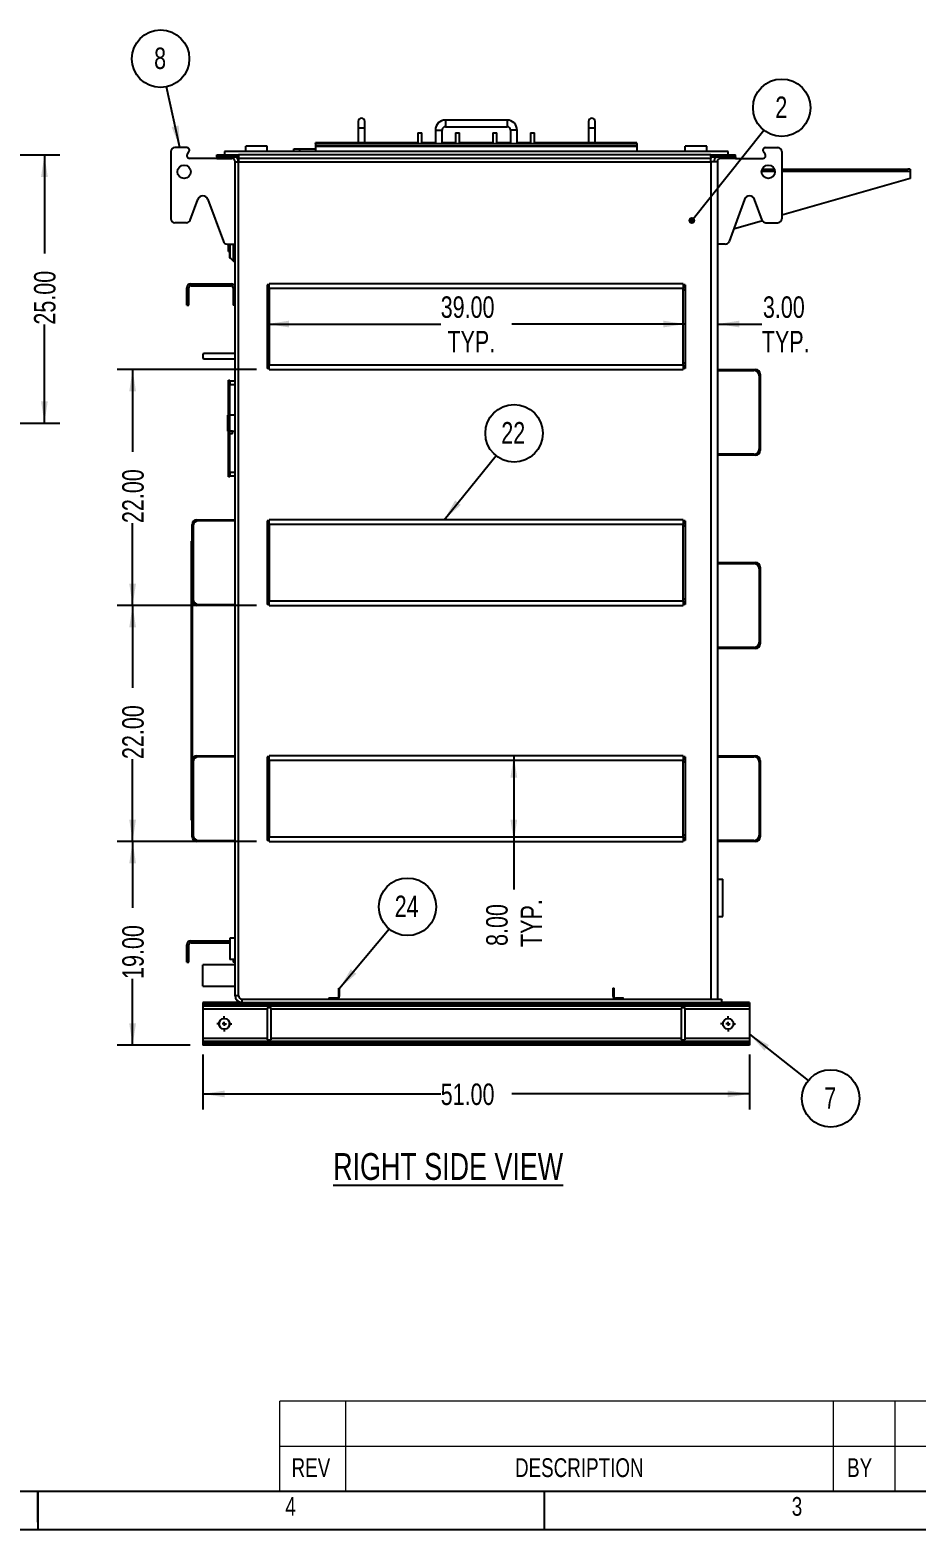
# Model space of a CAD drawing. Header units: inches. Extents: x -1 to 16.5, y 0 to 13.1.
# Drawn here: x 8.24 to 11.68, y 0.02 to 5.85 of the extents above; entities that cross this region are included whole.
import ezdxf

# ---------------------------------------------------------------- set-up
doc = ezdxf.new("R2010")
doc.units = ezdxf.units.IN
doc.header["$MEASUREMENT"] = 0
doc.linetypes.add('CENTERX2', pattern=[0.8, 0.5, -0.1, 0.1, -0.1])
doc.linetypes.add('HIDDEN', pattern=[0.075, 0.05, -0.025])
doc.layers.add('FORMAT', color=7, linetype='Continuous')
doc.styles.add('SLDTEXTSTYLE0', font='TXT', dxfattribs={"width": 0.75})
doc.dimstyles.new('SLDDIMSTYLE2', dxfattribs={"dimtxt": 0.084961, "dimasz": 0.084961, "dimexe": 0, "dimexo": 0.0625, "dimgap": 0.02124, "dimtad": 0, "dimlfac": 24, "dimrnd": 1e-09, "dimzin": 4, "dimdsep": 46, "dimtxsty": 'SLDTEXTSTYLE0', "dimsah": 1, "dimcen": 0.09, "dimadec": 0, "dimazin": 1, "dimtfac": 1, "dimtofl": 0, "dimtmove": 0, "dimatfit": 3, "dimfxl": 0, "dimfrac": 2, "dimtolj": 1, "dimtzin": 12, "dimarcsym": 0})
doc.dimstyles.new('SLDDIMSTYLE5', dxfattribs={"dimtxt": 0.084961, "dimasz": 0.084961, "dimexe": 0, "dimexo": 0.0625, "dimgap": 0.02124, "dimtad": 0, "dimlfac": 24, "dimrnd": 1e-09, "dimzin": 4, "dimdsep": 46, "dimtxsty": 'SLDTEXTSTYLE0', "dimsah": 1, "dimcen": 0.09, "dimadec": 0, "dimazin": 1, "dimtfac": 1, "dimtmove": 0, "dimatfit": 0, "dimfxl": 0, "dimfrac": 2, "dimtolj": 1, "dimtzin": 12, "dimarcsym": 0})
doc.dimstyles.new('SLDDIMSTYLE6', dxfattribs={"dimtxt": 0.18, "dimasz": 0.084961, "dimexe": 0, "dimexo": 0.0625, "dimgap": 0, "dimtad": 0, "dimtih": 1, "dimtoh": 1, "dimdec": 0, "dimrnd": 1e-09, "dimzin": 0, "dimdsep": 46, "dimtxsty": 'Standard', "dimsah": 1, "dimcen": 0.09, "dimadec": 0, "dimazin": 0, "dimtfac": 0.084961, "dimtdec": 0, "dimtofl": 0, "dimtmove": 0, "dimatfit": 3, "dimfxl": 0, "dimfrac": 2, "dimtolj": 1, "dimtzin": 0, "dimarcsym": 0})
doc.dimstyles.new('SLDDIMSTYLE7', dxfattribs={"dimtxt": 0.18, "dimasz": 0.026142, "dimexe": 0, "dimexo": 0.0625, "dimgap": 0, "dimtad": 0, "dimtih": 1, "dimtoh": 1, "dimdec": 0, "dimrnd": 1e-09, "dimzin": 0, "dimdsep": 46, "dimtxsty": 'Standard', "dimblk1": 'DOT', "dimblk2": 'DOT', "dimsah": 1, "dimcen": 0.09, "dimadec": 0, "dimazin": 0, "dimtfac": 0.026142, "dimtdec": 0, "dimtofl": 0, "dimtmove": 0, "dimatfit": 3, "dimldrblk": 'DOT', "dimfxl": 0, "dimfrac": 2, "dimtolj": 1, "dimtzin": 0, "dimarcsym": 0})

# ---------------------------------------------------------------- blocks, each defined once
blk = doc.blocks.new('_D_39')
at = {"layer": 'FORMAT'}
for p, q in [((7.6591, 5.3598), (8.3537, 5.3598)), ((8.2937, 5.3598), (8.2937, 4.9771)), ((8.2937, 4.3181), (8.2937, 4.7008)), ((6.2768, 4.3181), (8.3537, 4.3181))]:
    blk.add_line(p, q, dxfattribs=at)
for points in [[(8.2937, 5.3598), (8.2806, 5.2748), (8.3067, 5.2748)], [(8.2937, 4.3181), (8.3067, 4.4031), (8.2806, 4.4031)]]:
    blk.add_solid(points, dxfattribs=at)
at = {"layer": 'FORMAT', "insert": (8.2533, 4.7008), "char_height": 0.08333, "attachment_point": 1, "rotation": 90, "style": 'SLDTEXTSTYLE0'}
blk.add_mtext('25.00', dxfattribs=at)
blk = doc.blocks.new('Drawing View41')
at = {"color": 7, "linetype": 'Continuous', "lineweight": 25}
for p, q in [((-0.026, 0.0833), (-0.026, 0.0573)), ((0, 0.0573), (0, 0.0833)), ((0.5529, 0.0889), (0.3133, 0.0889)), ((0.3133, 0.0889), (0.3133, 0.0629)), ((0.3133, 0.0629), (0.5529, 0.0629)), ((0.5529, 0.0889), (0.5529, 0.0629)), ((0.8698, 0.0833), (0.8698, 0.0573)), ((0.8958, 0.0573), (0.8958, 0.0833)), ((-0.026, 0.0573), (-0.026, 0)), ((0, 0.0573), (-0.026, 0.0573)), ((0, 0), (0, 0.0573)), ((0.2066, 0.0391), (0.2066, -0.0026)), ((0.2066, 0.0391), (0.2222, 0.0391)), ((0.2222, -0.0026), (0.2222, 0.0391)), ((0.2743, 0.0499), (0.2743, -0.0026)), ((0.2743, 0.0499), (0.3003, 0.0499)), ((0.3003, -0.0026), (0.3003, 0.0499)), ((0.3524, 0.0391), (0.3524, -0.0026)), ((0.3524, 0.0391), (0.368, 0.0391)), ((0.368, -0.0026), (0.368, 0.0391)), ((0.4982, 0.0391), (0.4982, -0.0026)), ((0.4982, 0.0391), (0.5138, 0.0391)), ((0.5138, -0.0026), (0.5138, 0.0391)), ((0.5659, 0.0499), (0.5659, -0.0026)), ((0.592, 0.0499), (0.5659, 0.0499)), ((0.592, -0.0026), (0.592, 0.0499)), ((0.6441, 0.0391), (0.6441, -0.0026)), ((0.6441, 0.0391), (0.6597, 0.0391)), ((0.6597, -0.0026), (0.6597, 0.0391)), ((0.8698, 0.0573), (0.8698, 0)), ((0.8958, 0.0573), (0.8698, 0.0573)), ((0.8958, 0), (0.8958, 0.0573)), ((-0.7544, -0.0339), (-0.7544, -0.2943)), ((-0.6919, -0.0182), (-0.7388, -0.0182)), ((-0.6898, -0.0432), (-0.6835, -0.0349)), ((-0.5747, -0.0547), (-0.5747, -0.0469)), ((-0.5747, -0.0469), (-0.4914, -0.0469)), ((-0.5747, -0.0547), (-0.4914, -0.0547)), ((-0.5747, -0.0547), (-0.5747, -0.0599)), ((-0.546, -0.0339), (-0.546, -0.0469)), ((1.4123, -0.0339), (-0.546, -0.0339)), ((-0.5174, -0.0599), (-0.5174, -0.0547)), ((-0.4914, -0.0547), (-0.4914, -0.0469)), ((-0.4914, -0.0469), (-0.4914, -0.0599)), ((1.3446, -0.0469), (-0.4914, -0.0469)), ((-0.4627, -0.0339), (-0.4627, -0.013)), ((-0.3794, -0.013), (-0.4627, -0.013)), ((-0.3794, -0.0339), (-0.3794, -0.013)), ((-0.2752, -0.0339), (-0.2752, -0.0234)), ((-0.2752, -0.0234), (-0.2544, -0.0234)), ((-0.2544, -0.0234), (-0.2544, -0.0339)), ((-0.2544, -0.0234), (-0.1919, -0.0234)), ((0.2066, 0), (-0.1919, 0)), ((-0.1919, -0.0026), (-0.1919, 0)), ((-0.1919, -0.0026), (-0.1919, -0.013)), ((-0.1919, -0.0026), (1.0581, -0.0026)), ((-0.1919, -0.013), (1.0581, -0.013)), ((-0.1919, -0.013), (-0.1919, -0.0339)), ((1.0581, -0.013), (-0.1919, -0.013)), ((0.2743, 0), (0.2222, 0)), ((0.3524, 0), (0.3003, 0)), ((0.4982, 0), (0.368, 0)), ((0.5659, 0), (0.5138, 0)), ((0.6441, 0), (0.592, 0)), ((1.0581, 0), (0.6597, 0)), ((1.0581, -0.0026), (1.0581, 0)), ((1.0581, -0.0026), (1.0581, -0.013)), ((1.0581, -0.013), (1.0581, -0.0339)), ((1.2456, -0.0339), (1.2456, -0.013)), ((1.329, -0.013), (1.2456, -0.013)), ((1.329, -0.0339), (1.329, -0.013)), ((1.3446, -0.0547), (1.3446, -0.0469)), ((1.3446, -0.0469), (1.4409, -0.0469)), ((1.3446, -0.0469), (1.3446, -0.0599)), ((1.3446, -0.0547), (1.4409, -0.0547)), ((1.3836, -0.0599), (1.3836, -0.0547)), ((1.4123, -0.0469), (1.4123, -0.0339)), ((1.4409, -0.0547), (1.4409, -0.0469)), ((1.4409, -0.0547), (1.4409, -0.0599)), ((1.556, -0.0432), (1.5498, -0.0349)), ((1.5581, -0.0182), (1.605, -0.0182)), ((1.6206, -0.0339), (1.6206, -0.2943)), ((-0.5747, -0.0599), (-0.6815, -0.0599)), ((-0.5747, -0.0599), (-0.5174, -0.0599)), ((-0.5044, -0.0729), (-0.4914, -0.0729)), ((-0.5044, -3.3125), (-0.5044, -0.0729)), ((1.3446, -0.0599), (-0.4914, -0.0599)), ((-0.4914, -0.0599), (-0.4914, -0.0729)), ((-0.4914, -0.0729), (1.3446, -0.0729)), ((-0.4914, -3.3125), (-0.4914, -0.0729)), ((1.3446, -0.0729), (1.3446, -0.0599)), ((1.3446, -0.0729), (1.3446, -3.3255)), ((1.3706, -0.0729), (1.3446, -0.0729)), ((1.3706, -0.0729), (1.3706, -3.3255)), ((1.4409, -0.0599), (1.3836, -0.0599)), ((1.4409, -0.0599), (1.5477, -0.0599)), ((1.5946, -0.1111), (1.5425, -0.1111)), ((1.5447, -0.1016), (1.5924, -0.1016)), ((1.6206, -0.1016), (2.1111, -0.1016)), ((2.1206, -0.1111), (1.6206, -0.1111)), ((2.1206, -0.1016), (2.1111, -0.1016)), ((2.1206, -0.1016), (2.1206, -0.1111)), ((2.1206, -0.1111), (2.1206, -0.138)), ((2.1206, -0.138), (1.6206, -0.2812)), ((-0.6784, -0.2997), (-0.6489, -0.2194)), ((-0.6098, -0.2194), (-0.5498, -0.383)), ((1.4761, -0.2194), (1.416, -0.383)), ((1.5446, -0.2997), (1.5152, -0.2194)), ((-0.6931, -0.3099), (-0.7388, -0.3099)), ((1.5461, -0.3026), (1.4337, -0.3347)), ((1.5593, -0.3099), (1.605, -0.3099)), ((-0.5351, -0.3932), (-0.5044, -0.3932)), ((-0.5304, -0.4219), (-0.5304, -0.3932)), ((-0.5252, -0.4464), (-0.5252, -0.3974)), ((-0.5247, -0.3967), (-0.5247, -0.4471)), ((-0.5109, -0.4594), (-0.5109, -0.3932)), ((-0.5102, -0.3932), (-0.5102, -0.4598)), ((1.4014, -0.3932), (1.3706, -0.3932)), ((-0.5304, -0.4219), (-0.5252, -0.4219)), ((-0.5102, -0.4598), (-0.5044, -0.4598)), ((-0.6841, -0.5625), (-0.6919, -0.5625)), ((-0.6919, -0.6302), (-0.6919, -0.5625)), ((-0.6841, -0.6302), (-0.6841, -0.5625)), ((-0.6763, -0.5469), (-0.52, -0.5469)), ((-0.6763, -0.5547), (-0.6763, -0.5469)), ((-0.6763, -0.5547), (-0.52, -0.5547)), ((-0.52, -0.5547), (-0.52, -0.5469)), ((-0.5122, -0.5625), (-0.5044, -0.5625)), ((-0.5122, -0.5625), (-0.5122, -0.6302)), ((-0.3716, -0.5508), (-0.3794, -0.5508)), ((-0.3794, -0.5508), (-0.3794, -0.5716)), ((-0.3716, -0.5716), (-0.3794, -0.5716)), ((-0.3794, -0.5716), (-0.3794, -0.8555)), ((1.2378, -0.5469), (-0.3716, -0.5469)), ((-0.3716, -0.5651), (-0.3716, -0.5469)), ((1.2378, -0.5651), (-0.3716, -0.5651)), ((-0.3716, -0.5651), (-0.3716, -0.862)), ((1.2378, -0.5469), (1.2378, -0.5651)), ((1.2456, -0.5508), (1.2378, -0.5508)), ((1.2378, -0.862), (1.2378, -0.5651)), ((1.2456, -0.5716), (1.2378, -0.5716)), ((1.2456, -0.5508), (1.2456, -0.5716)), ((1.2456, -0.5716), (1.2456, -0.8555)), ((-0.6919, -0.6302), (-0.6841, -0.6302)), ((-0.5044, -0.6302), (-0.5122, -0.6302)), ((-0.6294, -0.8229), (-0.6294, -0.8333)), ((-0.5096, -0.8177), (-0.6242, -0.8177)), ((-0.6242, -0.8385), (-0.5096, -0.8385)), ((-0.3794, -0.8555), (-0.3794, -0.8763)), ((-0.3716, -0.8555), (-0.3794, -0.8555)), ((-0.3716, -0.8802), (-0.3716, -0.862)), ((-0.3716, -0.862), (1.2378, -0.862)), ((1.2456, -0.8555), (1.2378, -0.8555)), ((1.2378, -0.862), (1.2378, -0.8802)), ((1.2456, -0.8555), (1.2456, -0.8763)), ((-0.5304, -0.9219), (-0.5252, -0.9219)), ((-0.5304, -0.9349), (-0.5304, -0.9219)), ((-0.5252, -0.9219), (-0.5252, -0.9349)), ((-0.5044, -0.9258), (-0.5252, -0.9258)), ((-0.3716, -0.8763), (-0.3794, -0.8763)), ((-0.3716, -0.8802), (1.2378, -0.8802)), ((1.2456, -0.8763), (1.2378, -0.8763)), ((1.3706, -0.8802), (1.5191, -0.8802)), ((1.3706, -0.8841), (1.5125, -0.8841)), ((1.5191, -0.8852), (1.5191, -0.8802)), ((1.5323, -0.8984), (1.5373, -0.8984)), ((1.5334, -0.9049), (1.5334, -1.1888)), ((1.5373, -0.8984), (1.5373, -1.1953)), ((-0.5317, -0.9635), (-0.5304, -0.9635)), ((-0.5317, -0.9648), (-0.5304, -0.9648)), ((-0.5317, -0.9859), (-0.5304, -0.9859)), ((-0.5252, -0.9349), (-0.5304, -0.9349)), ((-0.5304, -1.2839), (-0.5304, -0.9349)), ((-0.5252, -1.2839), (-0.5252, -0.9349)), ((-0.5252, -0.9388), (-0.5044, -0.9388)), ((-0.5317, -1.007), (-0.5304, -1.007)), ((-0.5317, -1.0084), (-0.5304, -1.0084)), ((-0.5317, -1.0084), (-0.5317, -1.0469)), ((-0.5317, -1.0469), (-0.5304, -1.0469)), ((-0.5304, -1.0573), (-0.533, -1.0573)), ((-0.533, -1.0885), (-0.533, -1.0573)), ((-0.533, -1.1198), (-0.533, -1.0885)), ((-0.5044, -1.0573), (-0.5252, -1.0573)), ((-0.533, -1.1198), (-0.5304, -1.1198)), ((-0.5148, -1.1198), (-0.5252, -1.1198)), ((-0.5148, -1.1302), (-0.5252, -1.1302)), ((-0.5148, -1.1198), (-0.5044, -1.1198)), ((-0.5148, -1.1302), (-0.5148, -1.1198)), ((1.5125, -1.2096), (1.3706, -1.2096)), ((1.5191, -1.2135), (1.3706, -1.2135)), ((1.5191, -1.2086), (1.5191, -1.2135)), ((1.5323, -1.1953), (1.5373, -1.1953)), ((-0.5044, -1.2799), (-0.5252, -1.2799)), ((-0.5304, -1.2839), (-0.5252, -1.2839)), ((-0.5304, -1.2969), (-0.5304, -1.2839)), ((-0.5252, -1.2969), (-0.5304, -1.2969)), ((-0.5252, -1.2839), (-0.5252, -1.2969)), ((-0.5252, -1.293), (-0.5044, -1.293)), ((-0.671, -1.7786), (-0.671, -1.4818)), ((-0.6661, -1.4818), (-0.671, -1.4818)), ((-0.6671, -1.4883), (-0.6671, -1.7721)), ((-0.6528, -1.4635), (-0.5044, -1.4635)), ((-0.6528, -1.4685), (-0.6528, -1.4635)), ((-0.5044, -1.4674), (-0.6463, -1.4674)), ((-0.3716, -1.4674), (-0.3794, -1.4674)), ((-0.3794, -1.4674), (-0.3794, -1.4883)), ((-0.3716, -1.4883), (-0.3794, -1.4883)), ((-0.3794, -1.4883), (-0.3794, -1.7721)), ((1.2378, -1.4635), (-0.3716, -1.4635)), ((-0.3716, -1.4818), (-0.3716, -1.4635)), ((1.2378, -1.4818), (-0.3716, -1.4818)), ((-0.3716, -1.4818), (-0.3716, -1.7786)), ((1.2378, -1.4635), (1.2378, -1.4818)), ((1.2456, -1.4674), (1.2378, -1.4674)), ((1.2378, -1.7786), (1.2378, -1.4818)), ((1.2456, -1.4883), (1.2378, -1.4883)), ((1.2456, -1.4674), (1.2456, -1.4883)), ((1.2456, -1.4883), (1.2456, -1.7721)), ((-0.6754, -1.5469), (-0.6754, -2.6302)), ((-0.671, -1.5469), (-0.6754, -1.5469)), ((1.3706, -1.6302), (1.5191, -1.6302)), ((1.5191, -1.6352), (1.5191, -1.6302)), ((1.3706, -1.6341), (1.5125, -1.6341)), ((1.5323, -1.6484), (1.5373, -1.6484)), ((1.5334, -1.6549), (1.5334, -1.9388)), ((1.5373, -1.6484), (1.5373, -1.9453)), ((-0.671, -1.7786), (-0.671, -2.3984)), ((-0.6661, -1.7786), (-0.671, -1.7786)), ((-0.6528, -1.7919), (-0.6528, -1.7969)), ((-0.5044, -1.7969), (-0.6528, -1.7969)), ((-0.6463, -1.793), (-0.5044, -1.793)), ((-0.3794, -1.7721), (-0.3794, -1.793)), ((-0.3716, -1.7721), (-0.3794, -1.7721)), ((-0.3716, -1.793), (-0.3794, -1.793)), ((-0.3716, -1.7969), (-0.3716, -1.7786)), ((-0.3716, -1.7786), (1.2378, -1.7786)), ((-0.3716, -1.7969), (1.2378, -1.7969)), ((1.2456, -1.7721), (1.2378, -1.7721)), ((1.2378, -1.7786), (1.2378, -1.7969)), ((1.2456, -1.793), (1.2378, -1.793)), ((1.2456, -1.7721), (1.2456, -1.793)), ((1.5125, -1.9596), (1.3706, -1.9596)), ((1.5191, -1.9635), (1.3706, -1.9635)), ((1.5191, -1.9586), (1.5191, -1.9635)), ((1.5323, -1.9453), (1.5373, -1.9453)), ((-0.6528, -2.3802), (-0.5044, -2.3802)), ((-0.6528, -2.3852), (-0.6528, -2.3802)), ((-0.5044, -2.3841), (-0.6463, -2.3841)), ((-0.3716, -2.3841), (-0.3794, -2.3841)), ((-0.3794, -2.3841), (-0.3794, -2.4049)), ((1.2378, -2.3802), (-0.3716, -2.3802)), ((-0.3716, -2.3984), (-0.3716, -2.3802)), ((1.2378, -2.3802), (1.2378, -2.3984)), ((1.2456, -2.3841), (1.2378, -2.3841)), ((1.2456, -2.3841), (1.2456, -2.4049)), ((1.3706, -2.3802), (1.5191, -2.3802)), ((1.3706, -2.3841), (1.5125, -2.3841)), ((1.5191, -2.3852), (1.5191, -2.3802)), ((-0.671, -2.6953), (-0.671, -2.3984)), ((-0.6661, -2.3984), (-0.671, -2.3984)), ((-0.6671, -2.4049), (-0.6671, -2.6888)), ((-0.3716, -2.4049), (-0.3794, -2.4049)), ((-0.3794, -2.4049), (-0.3794, -2.6888)), ((1.2378, -2.3984), (-0.3716, -2.3984)), ((-0.3716, -2.3984), (-0.3716, -2.6953)), ((1.2378, -2.6953), (1.2378, -2.3984)), ((1.2456, -2.4049), (1.2378, -2.4049)), ((1.2456, -2.4049), (1.2456, -2.6888)), ((1.5323, -2.3984), (1.5373, -2.3984)), ((1.5334, -2.4049), (1.5334, -2.6888)), ((1.5373, -2.3984), (1.5373, -2.6953)), ((-0.671, -2.6302), (-0.6754, -2.6302)), ((-0.6661, -2.6953), (-0.671, -2.6953)), ((-0.6528, -2.7086), (-0.6528, -2.7135)), ((-0.5044, -2.7135), (-0.6528, -2.7135)), ((-0.6463, -2.7096), (-0.5044, -2.7096)), ((-0.3716, -2.6888), (-0.3794, -2.6888)), ((-0.3794, -2.6888), (-0.3794, -2.7096)), ((-0.3716, -2.7096), (-0.3794, -2.7096)), ((-0.3716, -2.7135), (-0.3716, -2.6953)), ((-0.3716, -2.6953), (1.2378, -2.6953)), ((-0.3716, -2.7135), (1.2378, -2.7135)), ((1.2456, -2.6888), (1.2378, -2.6888)), ((1.2378, -2.6953), (1.2378, -2.7135)), ((1.2456, -2.7096), (1.2378, -2.7096)), ((1.2456, -2.6888), (1.2456, -2.7096)), ((1.5125, -2.7096), (1.3706, -2.7096)), ((1.5191, -2.7135), (1.3706, -2.7135)), ((1.5191, -2.7086), (1.5191, -2.7135)), ((1.5323, -2.6953), (1.5373, -2.6953)), ((1.3706, -2.8594), (1.3915, -2.8594)), ((1.3915, -3.0052), (1.3915, -2.8594)), ((1.3706, -3.0052), (1.3915, -3.0052)), ((-0.6841, -3.1146), (-0.6919, -3.1146)), ((-0.6919, -3.1823), (-0.6919, -3.1146)), ((-0.6841, -3.1823), (-0.6841, -3.1146)), ((-0.6763, -3.099), (-0.5252, -3.099)), ((-0.6763, -3.1068), (-0.6763, -3.099)), ((-0.6763, -3.1068), (-0.5252, -3.1068)), ((-0.5252, -3.0885), (-0.5252, -3.1719)), ((-0.5044, -3.0885), (-0.5252, -3.0885)), ((-0.6919, -3.1823), (-0.6841, -3.1823)), ((-0.5044, -3.1927), (-0.6294, -3.1927)), ((-0.6294, -3.2344), (-0.6294, -3.1927)), ((-0.5044, -3.1719), (-0.5252, -3.1719)), ((-0.5122, -3.1719), (-0.5122, -3.1823)), ((-0.5044, -3.1823), (-0.5122, -3.1823)), ((-0.6294, -3.276), (-0.6294, -3.2344)), ((-0.6294, -3.276), (-0.5044, -3.276)), ((-0.4914, -3.3125), (-0.5044, -3.3125)), ((-0.4783, -3.3385), (-0.6294, -3.3385)), ((-0.6294, -3.3385), (-0.6294, -3.3426)), ((1.4956, -3.3426), (-0.6294, -3.3426)), ((-0.6294, -3.3426), (-0.6294, -3.3471)), ((1.4956, -3.3471), (-0.6294, -3.3471)), ((-0.6294, -3.3471), (-0.6294, -3.3534)), ((1.4956, -3.3534), (-0.6294, -3.3534)), ((-0.6294, -3.3534), (-0.6294, -3.3653)), ((-0.6294, -3.3653), (-0.6294, -3.4785)), ((-0.3794, -3.3653), (-0.6294, -3.3653)), ((-0.4783, -3.3255), (-0.4783, -3.3385)), ((-0.4783, -3.3255), (1.3862, -3.3255)), ((-0.4783, -3.3385), (1.3862, -3.3385)), ((-0.3794, -3.3594), (-0.3794, -3.4844)), ((-0.3638, -3.3594), (-0.3794, -3.3594)), ((-0.3638, -3.4844), (-0.3638, -3.3594)), ((1.23, -3.3653), (-0.3638, -3.3653)), ((1.2456, -3.3594), (1.23, -3.3594)), ((1.23, -3.3594), (1.23, -3.4844)), ((1.2456, -3.4844), (1.2456, -3.3594)), ((1.4956, -3.3653), (1.2456, -3.3653)), ((1.3862, -3.3255), (1.3862, -3.3385)), ((1.4956, -3.3385), (1.3862, -3.3385)), ((1.4958, -3.3385), (1.4956, -3.3385)), ((1.4956, -3.3385), (1.4956, -3.3426)), ((1.4956, -3.3426), (1.4956, -3.3471)), ((1.4958, -3.3426), (1.4956, -3.3426)), ((1.4956, -3.3471), (1.4956, -3.3534)), ((1.4958, -3.3471), (1.4956, -3.3471)), ((1.4956, -3.3534), (1.4956, -3.3653)), ((1.4958, -3.3534), (1.4956, -3.3534)), ((1.4956, -3.3653), (1.4956, -3.4785)), ((1.4958, -3.3653), (1.4956, -3.3653)), ((1.4958, -3.3385), (1.4958, -3.3426)), ((1.4958, -3.3426), (1.4958, -3.3471)), ((1.4958, -3.3471), (1.4958, -3.3534)), ((1.4958, -3.3534), (1.4958, -3.3653)), ((1.4958, -3.3653), (1.4958, -3.4785)), ((-0.6294, -3.4785), (-0.6294, -3.4904)), ((-0.3794, -3.4785), (-0.6294, -3.4785)), ((1.4956, -3.4904), (-0.6294, -3.4904)), ((-0.6294, -3.4904), (-0.6294, -3.4967)), ((-0.3794, -3.4844), (-0.3638, -3.4844)), ((1.23, -3.4785), (-0.3638, -3.4785)), ((1.23, -3.4844), (1.2456, -3.4844)), ((1.4956, -3.4785), (1.2456, -3.4785)), ((1.4956, -3.4785), (1.4956, -3.4904)), ((1.4958, -3.4785), (1.4956, -3.4785)), ((1.4958, -3.4896), (1.4956, -3.4896)), ((1.4956, -3.4904), (1.4956, -3.4967)), ((1.4958, -3.4785), (1.4958, -3.4896)), ((1.4958, -3.5052), (1.4958, -3.4896)), ((1.4956, -3.4967), (-0.6294, -3.4967)), ((-0.6294, -3.4967), (-0.6294, -3.5012)), ((1.4956, -3.5012), (-0.6294, -3.5012)), ((-0.6294, -3.5012), (-0.6294, -3.5052)), ((1.4956, -3.5052), (-0.6294, -3.5052)), ((1.4956, -3.4967), (1.4956, -3.5012)), ((1.4956, -3.5012), (1.4956, -3.5052)), ((1.4956, -3.5052), (1.4958, -3.5052))]:
    blk.add_line(p, q, dxfattribs=at)
at = {"color": 7, "linetype": 'HIDDEN', "lineweight": 18}
for p, q in [((-0.1025, -3.316), (-0.1025, -3.2839)), ((-0.1025, -3.2839), (-0.0981, -3.2839)), ((-0.1025, -3.2839), (-0.1025, -3.316)), ((-0.1025, -3.2839), (-0.0981, -3.2839)), ((-0.1025, -3.316), (-0.0981, -3.316)), ((-0.1025, -3.316), (-0.0981, -3.316)), ((-0.0981, -3.316), (-0.0981, -3.2839)), ((-0.0981, -3.2839), (-0.0981, -3.316)), ((0.9687, -3.2839), (0.9644, -3.2839)), ((0.9644, -3.2839), (0.9644, -3.316)), ((0.9687, -3.2839), (0.9644, -3.2839)), ((0.9644, -3.316), (0.9644, -3.2839)), ((0.9687, -3.316), (0.9644, -3.316)), ((0.9687, -3.316), (0.9644, -3.316)), ((0.9687, -3.2839), (0.9687, -3.316)), ((0.9687, -3.316), (0.9687, -3.2839)), ((-0.1398, -3.3255), (-0.1398, -3.3212)), ((-0.1398, -3.3212), (-0.1077, -3.3212)), ((-0.1398, -3.3255), (-0.1398, -3.3212)), ((-0.1077, -3.3212), (-0.1398, -3.3212)), ((-0.1398, -3.3255), (-0.1077, -3.3255)), ((-0.1077, -3.3255), (-0.1398, -3.3255)), ((-0.1077, -3.3212), (-0.1077, -3.3255)), ((-0.1077, -3.3212), (-0.1077, -3.3255)), ((0.9739, -3.3212), (0.9739, -3.3255)), ((0.9739, -3.3212), (1.006, -3.3212)), ((0.9739, -3.3212), (0.9739, -3.3255)), ((1.006, -3.3212), (0.9739, -3.3212)), ((0.9739, -3.3255), (1.006, -3.3255)), ((1.006, -3.3255), (0.9739, -3.3255)), ((1.006, -3.3255), (1.006, -3.3212)), ((1.006, -3.3255), (1.006, -3.3212))]:
    blk.add_line(p, q, dxfattribs=at)
at = {"color": 7, "linetype": 'Continuous', "lineweight": 25}
for centre, radius in [((-0.7023, -0.112), 0.026), ((1.5685, -0.112), 0.026), ((-0.546, -3.4219), 0.0208), ((1.4123, -3.4219), 0.0208)]:
    blk.add_circle(centre, radius, dxfattribs=at)
for centre, radius, start, end in [((-0.013, 0.0833), 0.013, 0, 180), ((0.3133, 0.0499), 0.0391, 90, 180), ((0.3133, 0.0499), 0.013, 90, 180), ((0.5529, 0.0499), 0.0391, 0, 90), ((0.5529, 0.0499), 0.013, 0, 90), ((0.8828, 0.0833), 0.013, 0, 180), ((-0.7388, -0.0339), 0.0156, 90, 180), ((-0.6919, -0.0286), 0.0104, 323.1301, 90), ((-0.6815, -0.0495), 0.0104, 143.1301, 270), ((-0.5174, -0.0729), 0.026, 0, 44.427), ((1.3836, -0.0729), 0.026, 135.573, 180), ((1.5581, -0.0286), 0.0104, 90, 216.8699), ((1.5477, -0.0495), 0.0104, 270, 36.8699), ((1.605, -0.0339), 0.0156, 360, 90), ((-0.5174, -0.0729), 0.013, 0, 90), ((1.3836, -0.0729), 0.013, 90, 180), ((-0.6294, -0.2266), 0.0208, 20.14577, 159.85423), ((1.4956, -0.2266), 0.0208, 20.14577, 159.85423), ((-0.7388, -0.2943), 0.0156, 180, 270), ((-0.6931, -0.2943), 0.0156, 270, 339.85423), ((1.5593, -0.2943), 0.0156, 200.14577, 270), ((1.605, -0.2943), 0.0156, 270, 0), ((-0.5351, -0.3776), 0.0156, 200.14577, 270), ((-0.5244, -0.3974), 0.000833, 116.03185, 180), ((-0.5399, -0.3656), 0.0346, 296.03185, 306.90736), ((1.4014, -0.3776), 0.0156, 270, 339.85423), ((-0.5244, -0.4464), 0.000833, 180, 243.96815), ((-0.5399, -0.4782), 0.0346, 32.85794, 63.96815), ((-0.5102, -0.459), 0.000833, 212.85794, 270), ((-0.6763, -0.5625), 0.0156, 90, 180), ((-0.6763, -0.5625), 0.00781, 90, 180), ((-0.52, -0.5625), 0.0156, 0, 90), ((-0.52, -0.5625), 0.00781, 0, 90), ((-0.6242, -0.8229), 0.00521, 90, 180), ((-0.6242, -0.8333), 0.00521, 180, 270), ((-0.5096, -0.8229), 0.00521, 0, 90), ((-0.5096, -0.8333), 0.00521, 270, 0), ((1.5125, -0.9049), 0.0208, 0, 90), ((1.5191, -0.8984), 0.0182, 0, 90), ((1.5125, -1.1888), 0.0208, 270, 0), ((1.5191, -1.1953), 0.0182, 270, 0), ((-0.6528, -1.4818), 0.0182, 90, 180), ((-0.6463, -1.4883), 0.0208, 90, 180), ((1.5191, -1.6484), 0.0182, 0, 90), ((1.5125, -1.6549), 0.0208, 0, 90), ((-0.6528, -1.7786), 0.0182, 180, 270), ((-0.6463, -1.7721), 0.0208, 180, 270), ((1.5125, -1.9388), 0.0208, 270, 0), ((1.5191, -1.9453), 0.0182, 270, 360), ((-0.6528, -2.3984), 0.0182, 90, 180), ((-0.6463, -2.4049), 0.0208, 90, 180), ((1.5125, -2.4049), 0.0208, 0, 90), ((1.5191, -2.3984), 0.0182, 0, 90), ((-0.6528, -2.6953), 0.0182, 180, 270), ((-0.6463, -2.6888), 0.0208, 180, 270), ((1.5125, -2.6888), 0.0208, 270, 0), ((1.5191, -2.6953), 0.0182, 270, 0), ((-0.6763, -3.1146), 0.0156, 90, 180), ((-0.6763, -3.1146), 0.00781, 90, 180), ((-0.4783, -3.3125), 0.026, 180, 270), ((-0.4783, -3.3125), 0.013, 180, 270)]:
    blk.add_arc(centre, radius, start, end, dxfattribs=at)
at = {"color": 7, "linetype": 'HIDDEN', "lineweight": 18}
for centre, radius, start, end in [((-0.1077, -3.316), 0.00957, 270, 0), ((-0.1077, -3.316), 0.00521, 270, 0), ((-0.1077, -3.316), 0.00957, 270, 0), ((-0.1077, -3.316), 0.00521, 270, 0), ((0.9739, -3.316), 0.00957, 180, 270), ((0.9739, -3.316), 0.00957, 180, 270), ((0.9739, -3.316), 0.00521, 180, 270), ((0.9739, -3.316), 0.00521, 180, 270)]:
    blk.add_arc(centre, radius, start, end, dxfattribs=at)
at = {"color": 7, "linetype": 'Continuous', "lineweight": 25}
for points, knots in [([(-0.5317, -0.9635), (-0.5317, -0.9636), (-0.5317, -0.9636), (-0.5317, -0.964), (-0.5317, -0.9645), (-0.5317, -0.9648)], [0, 0, 0, 0, 0.560076, 0.780105, 1, 1, 1, 1]), ([(-0.5317, -0.9648), (-0.5317, -0.9653), (-0.5317, -0.9664), (-0.5317, -0.9696), (-0.5317, -0.974), (-0.5317, -0.9796), (-0.5317, -0.9838), (-0.5317, -0.9859)], [0, 0, 0, 0, 0.186763, 0.373446, 0.560181, 0.779909, 1, 1, 1, 1]), ([(-0.5317, -0.9859), (-0.5317, -0.9877), (-0.5317, -0.9914), (-0.5317, -0.9966), (-0.5317, -1.0014), (-0.5317, -1.0051), (-0.5317, -1.0064), (-0.5317, -1.007)], [0, 0, 0, 0, 0.18692, 0.373598, 0.560185, 0.779889, 1, 1, 1, 1]), ([(-0.5317, -1.007), (-0.5317, -1.0074), (-0.5317, -1.008), (-0.5317, -1.0083), (-0.5317, -1.0084), (-0.5317, -1.0084)], [0, 0, 0, 0, 0.279862, 0.559919, 1, 1, 1, 1])]:
    blk.add_open_spline(points, degree=3, knots=knots, dxfattribs=at)
blk = doc.blocks.new('_D_58')
at = {"layer": 'FORMAT'}
for p, q in [((9.1175, 2.6931), (8.5765, 2.6931)), ((8.6365, 2.6931), (8.6365, 2.4354)), ((8.6365, 1.9014), (8.6365, 2.1592)), ((8.8597, 1.9014), (8.5765, 1.9014))]:
    blk.add_line(p, q, dxfattribs=at)
for points in [[(8.6365, 2.6931), (8.6235, 2.6082), (8.6496, 2.6082)], [(8.6365, 1.9014), (8.6496, 1.9864), (8.6235, 1.9864)]]:
    blk.add_solid(points, dxfattribs=at)
at = {"layer": 'FORMAT', "insert": (8.5962, 2.1592), "char_height": 0.08333, "attachment_point": 1, "rotation": 90, "style": 'SLDTEXTSTYLE0'}
blk.add_mtext('19.00', dxfattribs=at)
blk = doc.blocks.new('_D_59')
at = {"layer": 'FORMAT'}
for p, q in [((9.1175, 3.6098), (8.5765, 3.6098)), ((8.6365, 3.6098), (8.6365, 3.2896)), ((8.6365, 2.6931), (8.6365, 3.0133)), ((9.1175, 2.6931), (8.5765, 2.6931))]:
    blk.add_line(p, q, dxfattribs=at)
for points in [[(8.6365, 3.6098), (8.6235, 3.5248), (8.6496, 3.5248)], [(8.6365, 2.6931), (8.6496, 2.7781), (8.6235, 2.7781)]]:
    blk.add_solid(points, dxfattribs=at)
at = {"layer": 'FORMAT', "insert": (8.5962, 3.0133), "char_height": 0.08333, "attachment_point": 1, "rotation": 90, "style": 'SLDTEXTSTYLE0'}
blk.add_mtext('22.00', dxfattribs=at)
blk = doc.blocks.new('_D_60')
at = {"layer": 'FORMAT'}
for p, q in [((10.1183, 3.0264), (10.1183, 2.6931)), ((10.1183, 2.6931), (10.1183, 2.507))]:
    blk.add_line(p, q, dxfattribs=at)
for points in [[(10.1183, 3.0264), (10.1053, 2.9415), (10.1314, 2.9415)], [(10.1183, 2.6931), (10.1314, 2.7781), (10.1053, 2.7781)]]:
    blk.add_solid(points, dxfattribs=at)
at = {"layer": 'FORMAT', "char_height": 0.08333, "attachment_point": 1, "rotation": 90, "style": 'SLDTEXTSTYLE0'}
for s, insert in [('TYP.', (10.145, 2.2833)), ('8.00', (10.0109, 2.2874))]:
    blk.add_mtext(s, dxfattribs=dict(at, insert=insert))
blk = doc.blocks.new('_D_61')
at = {"layer": 'FORMAT'}
for p, q in [((8.9097, 1.8663), (8.9097, 1.6526)), ((11.0347, 1.8663), (11.0347, 1.6526)), ((8.9097, 1.7126), (9.8341, 1.7126)), ((11.0347, 1.7126), (10.1103, 1.7126))]:
    blk.add_line(p, q, dxfattribs=at)
for points in [[(8.9097, 1.7126), (8.9946, 1.6995), (8.9946, 1.7257)], [(11.0347, 1.7126), (10.9497, 1.7257), (10.9497, 1.6995)]]:
    blk.add_solid(points, dxfattribs=at)
at = {"layer": 'FORMAT', "insert": (9.8341, 1.753), "char_height": 0.08333, "attachment_point": 1, "style": 'SLDTEXTSTYLE0'}
blk.add_mtext('51.00', dxfattribs=at)
blk = doc.blocks.new('_D_62')
at = {"layer": 'FORMAT'}
for p, q in [((10.7847, 4.7031), (10.6213, 4.7031)), ((10.9097, 4.7031), (11.0825, 4.7031))]:
    blk.add_line(p, q, dxfattribs=at)
for points in [[(10.7847, 4.7031), (10.6997, 4.7161), (10.6997, 4.69)], [(10.9097, 4.7031), (10.9946, 4.69), (10.9946, 4.7161)]]:
    blk.add_solid(points, dxfattribs=at)
at = {"layer": 'FORMAT', "char_height": 0.08333, "attachment_point": 1, "style": 'SLDTEXTSTYLE0'}
for s, insert in [('3.00', (11.0866, 4.8105)), ('TYP.', (11.0825, 4.6764))]:
    blk.add_mtext(s, dxfattribs=dict(at, insert=insert))
blk = doc.blocks.new('_D_63')
at = {"layer": 'FORMAT'}
for p, q in [((9.1597, 4.7031), (9.8341, 4.7031)), ((10.7847, 4.7031), (10.1103, 4.7031))]:
    blk.add_line(p, q, dxfattribs=at)
for points in [[(9.1597, 4.7031), (9.2446, 4.69), (9.2446, 4.7161)], [(10.7847, 4.7031), (10.6997, 4.7161), (10.6997, 4.69)]]:
    blk.add_solid(points, dxfattribs=at)
at = {"layer": 'FORMAT', "char_height": 0.08333, "attachment_point": 1, "style": 'SLDTEXTSTYLE0'}
for s, insert in [('39.00', (9.8341, 4.8105)), ('TYP.', (9.8603, 4.6764))]:
    blk.add_mtext(s, dxfattribs=dict(at, insert=insert))
blk = doc.blocks.new('_D_64')
at = {"layer": 'FORMAT'}
for p, q in [((9.1175, 4.5264), (8.5765, 4.5264)), ((8.6365, 4.5264), (8.6365, 4.2062)), ((8.6365, 3.6098), (8.6365, 3.93)), ((9.1175, 3.6098), (8.5765, 3.6098))]:
    blk.add_line(p, q, dxfattribs=at)
for points in [[(8.6365, 4.5264), (8.6235, 4.4415), (8.6496, 4.4415)], [(8.6365, 3.6098), (8.6496, 3.6947), (8.6235, 3.6947)]]:
    blk.add_solid(points, dxfattribs=at)
at = {"layer": 'FORMAT', "insert": (8.5962, 3.93), "char_height": 0.08333, "attachment_point": 1, "rotation": 90, "style": 'SLDTEXTSTYLE0'}
blk.add_mtext('22.00', dxfattribs=at)
blk = doc.blocks.new('SW_NOTE_0_25')
at = {"layer": 'FORMAT', "color": 0}
blk.add_circle((-0.0237, 0.1092), 0.1117, dxfattribs=at)
at = {"layer": 'FORMAT', "color": 0, "insert": (-0.0254, 0.1527), "char_height": 0.0833, "attachment_point": 2, "style": 'SLDTEXTSTYLE0'}
blk.add_mtext('8', dxfattribs=at)
blk = doc.blocks.new('SW_NOTE_0_26')
at = {"layer": 'FORMAT', "color": 0}
blk.add_circle((0.0697, 0.0873), 0.1117, dxfattribs=at)
at = {"layer": 'FORMAT', "color": 0, "insert": (0.068, 0.1309), "char_height": 0.0833, "attachment_point": 2, "style": 'SLDTEXTSTYLE0'}
blk.add_mtext('2', dxfattribs=at)
blk = doc.blocks.new('_Dot')
at = {"color": 0, "linetype": 'ByBlock', "lineweight": -2}
blk.add_line((-0.5, 0), (-1, 0), dxfattribs=at)
at = {"color": 0, "linetype": 'ByBlock', "const_width": 0.5}
blk.add_lwpolyline([(-0.25, 0, 1), (0.25, 0, 1)], format="xyb", close=True, dxfattribs=at)
blk = doc.blocks.new('SW_NOTE_0_27')
at = {"layer": 'FORMAT', "color": 0}
blk.add_circle((0.0703, 0.0868), 0.1117, dxfattribs=at)
at = {"layer": 'FORMAT', "color": 0, "insert": (0.0669, 0.1304), "char_height": 0.08333, "attachment_point": 2, "style": 'SLDTEXTSTYLE0'}
blk.add_mtext('22', dxfattribs=at)
blk = doc.blocks.new('SW_NOTE_0_28')
at = {"layer": 'FORMAT', "color": 0}
blk.add_circle((0.0877, -0.0693), 0.1117, dxfattribs=at)
at = {"layer": 'FORMAT', "color": 0, "insert": (0.086, -0.0257), "char_height": 0.0833, "attachment_point": 2, "style": 'SLDTEXTSTYLE0'}
blk.add_mtext('7', dxfattribs=at)
blk = doc.blocks.new('SW_NOTE_0_29')
at = {"layer": 'FORMAT', "color": 0}
blk.add_circle((0.0716, 0.0858), 0.1117, dxfattribs=at)
at = {"layer": 'FORMAT', "color": 0, "insert": (0.0682, 0.1293), "char_height": 0.08333, "attachment_point": 2, "style": 'SLDTEXTSTYLE0'}
blk.add_mtext('24', dxfattribs=at)
blk = doc.blocks.new('SW_CENTERMARKSYMBOL_18')
at = {"layer": 'FORMAT', "color": 0, "linetype": 'CENTERX2'}
for p, q in [((-0.0167, 0), (-0.0292, 0)), ((0, 0), (-0.0083, 0)), ((0, 0.0167), (0, 0.0292)), ((0, 0), (0, 0.0083)), ((0, 0), (0, -0.0083)), ((0, 0), (0.0083, 0)), ((0.0167, 0), (0.0292, 0)), ((0, -0.0167), (0, -0.0292))]:
    blk.add_line(p, q, dxfattribs=at)
blk = doc.blocks.new('SW_CENTERMARKSYMBOL_19')
at = {"layer": 'FORMAT', "color": 0, "linetype": 'CENTERX2'}
for p, q in [((-0.0167, 0), (-0.0292, 0)), ((0, 0), (-0.0083, 0)), ((0, 0.0167), (0, 0.0292)), ((0, 0), (0, 0.0083)), ((0, 0), (0, -0.0083)), ((0, 0), (0.0083, 0)), ((0.0167, 0), (0.0292, 0)), ((0, -0.0167), (0, -0.0292))]:
    blk.add_line(p, q, dxfattribs=at)

msp = doc.modelspace()

# ---------------------------------------------------------------- linework, layer by layer
at = {"color": 7, "linetype": 'Continuous', "lineweight": 18}
for p, q in [((13.5930599, 0.5185157), (9.2093179, 0.5185157)), ((9.2093179, 0.1685157), (9.2093179, 0.5185157)), ((9.4658435, 0.1685157), (9.4658435, 0.5185157)), ((11.3607109, 0.1685157), (11.3607109, 0.5185157)), ((11.600443, 0.1685157), (11.600443, 0.5185157)), ((16.3667323, 0.3435157), (9.2093179, 0.3435157))]:
    msp.add_line(p, q, dxfattribs=at)
at = {"color": 7, "linetype": 'Continuous', "lineweight": 25}
for p, q in [((16.3667323, 0.1687008), (0.1687008, 0.1687008)), ((8.2677165, 0.0486614), (8.2677165, 0.1687402)), ((8.2677165, 0.1687008), (8.2677165, 0.0187008)), ((10.2362205, 0.1687008), (10.2362205, 0.0187008)), ((16.5167323, 0.0187008), (0.0187008, 0.0187008))]:
    msp.add_line(p, q, dxfattribs=at)

# ---------------------------------------------------------------- block references
msp.add_blockref('Drawing View41', (9.5390648, 5.4066568), dxfattribs=at)
at = {"layer": 'FORMAT'}
for name, p in [('SW_NOTE_0_25', (8.7688829, 5.62436)), ('SW_NOTE_0_26', (11.0901102, 5.4559049)), ('SW_NOTE_0_27', (10.0492007, 4.1919984)), ('SW_NOTE_0_29', (9.6334963, 2.353527)), ('SW_NOTE_0_28', (11.26242, 1.7642943))]:
    msp.add_blockref(name, p, dxfattribs=at)
at = {"layer": 'FORMAT', "linetype": 'CENTERX2'}
for name, p in [('SW_CENTERMARKSYMBOL_19', (8.9930177, 1.9847818)), ('SW_CENTERMARKSYMBOL_18', (10.951351, 1.9847818))]:
    msp.add_blockref(name, p, dxfattribs=at)

# ---------------------------------------------------------------- texts
at = {"color": 7, "linetype": 'Continuous', "lineweight": 0, "style": 'SLDTEXTSTYLE0'}
for s, insert, char_height, attachment_point in [('REV', (9.2544043, 0.297336), 0.07291667, 1), ('DESCRIPTION', (10.1229862, 0.297336), 0.072916667, 1), ('BY', (11.4139433, 0.297336), 0.07291667, 1), ('4', (9.2505, 0.1467614), 0.0729167, 2), ('3', (11.219004, 0.1467614), 0.0729167, 2)]:
    msp.add_mtext(s, dxfattribs=dict(at, insert=insert, char_height=char_height, attachment_point=attachment_point))
at = {"layer": 'FORMAT', "insert": (9.4161465, 1.4826817), "char_height": 0.104166667, "attachment_point": 1, "style": 'SLDTEXTSTYLE0'}
msp.add_mtext('\\LRIGHT SIDE VIEW', dxfattribs=at)

# ---------------------------------------------------------------- dimensions: what is measured, and where the dimension line sits
at = {"layer": 'FORMAT'}
for base, p1, p2, picture, middle in [((8.2936599, 5.3597818), (6.2267595, 4.3181151), (7.6090511, 5.3597818), '_D_39', (8.2936599, 4.8389484)), ((8.6365313, 3.6097818), (9.1674968, 4.5264484), (9.1674968, 3.6097818), '_D_64', (8.6365313, 4.0681151)), ((8.6365313, 3.6097818), (9.1674968, 2.6931151), (9.1674968, 3.6097818), '_D_59', (8.6365313, 3.1514484)), ((8.6365313, 2.6931151), (8.9096843, 1.9014484), (9.1674968, 2.6931151), '_D_58', (8.6365313, 2.2972818))]:
    dim = msp.add_linear_dim(base=base, p1=p1, p2=p2, angle=90, dimstyle='SLDDIMSTYLE2', dxfattribs=at)
    dim.commit()
    dim.dimension.update_dxf_attribs({"geometry": picture, "text_midpoint": middle, "dimtype": 160})
for base, p1, p2, angle, dimstyle, picture, middle in [((10.9096843, 4.7030667), (10.7846843, 4.8558755), (10.9096843, 5.3337401), 0, 'SLDDIMSTYLE5', '_D_62', (11.1944312, 4.7030667)), ((10.1183377, 2.6931151), (10.7768718, 3.0264484), (10.7768718, 2.6931151), 90, 'SLDDIMSTYLE2', '_D_60', (10.1183377, 2.3951558))]:
    dim = msp.add_linear_dim(base=base, p1=p1, p2=p2, angle=angle, text='<>\\PTYP.', dimstyle=dimstyle, dxfattribs=at)
    dim.commit()
    dim.dimension.update_dxf_attribs({"geometry": picture, "text_midpoint": middle, "dimtype": 160})
dim = msp.add_linear_dim(base=(10.7846843, 4.7030667), p1=(9.1596843, 4.8350422), p2=(10.7846843, 4.8558755), text='<>\\PTYP.', dimstyle='SLDDIMSTYLE2', dxfattribs=at)
dim.commit()
dim.dimension.update_dxf_attribs({"geometry": '_D_63', "text_midpoint": (9.9721843, 4.7030667), "dimtype": 160})
dim = msp.add_linear_dim(base=(11.0346843, 1.7126039), p1=(8.9096843, 1.9162624), p2=(11.0346843, 1.9162624), dimstyle='SLDDIMSTYLE2', dxfattribs=at)
dim.commit()
dim.dimension.update_dxf_attribs({"geometry": '_D_61', "text_midpoint": (9.9721843, 1.7126039), "dimtype": 160})

# ---------------------------------------------------------------- leaders
for points, dimstyle in [([(8.8201773, 5.3884276), (8.7688829, 5.62436)], 'SLDDIMSTYLE6'), ([(10.8103316, 5.1052438), (11.0901102, 5.4559049)], 'SLDDIMSTYLE7'), ([(9.8476815, 3.9431151), (10.0492007, 4.1919984)], 'SLDDIMSTYLE6'), ([(9.4409343, 2.1228026), (9.6334963, 2.353527)], 'SLDDIMSTYLE6'), ([(11.0346843, 1.9442181), (11.26242, 1.7642943)], 'SLDDIMSTYLE6')]:
    msp.add_leader(points, dimstyle=dimstyle, dxfattribs=at)

doc.saveas('drawing.dxf')
